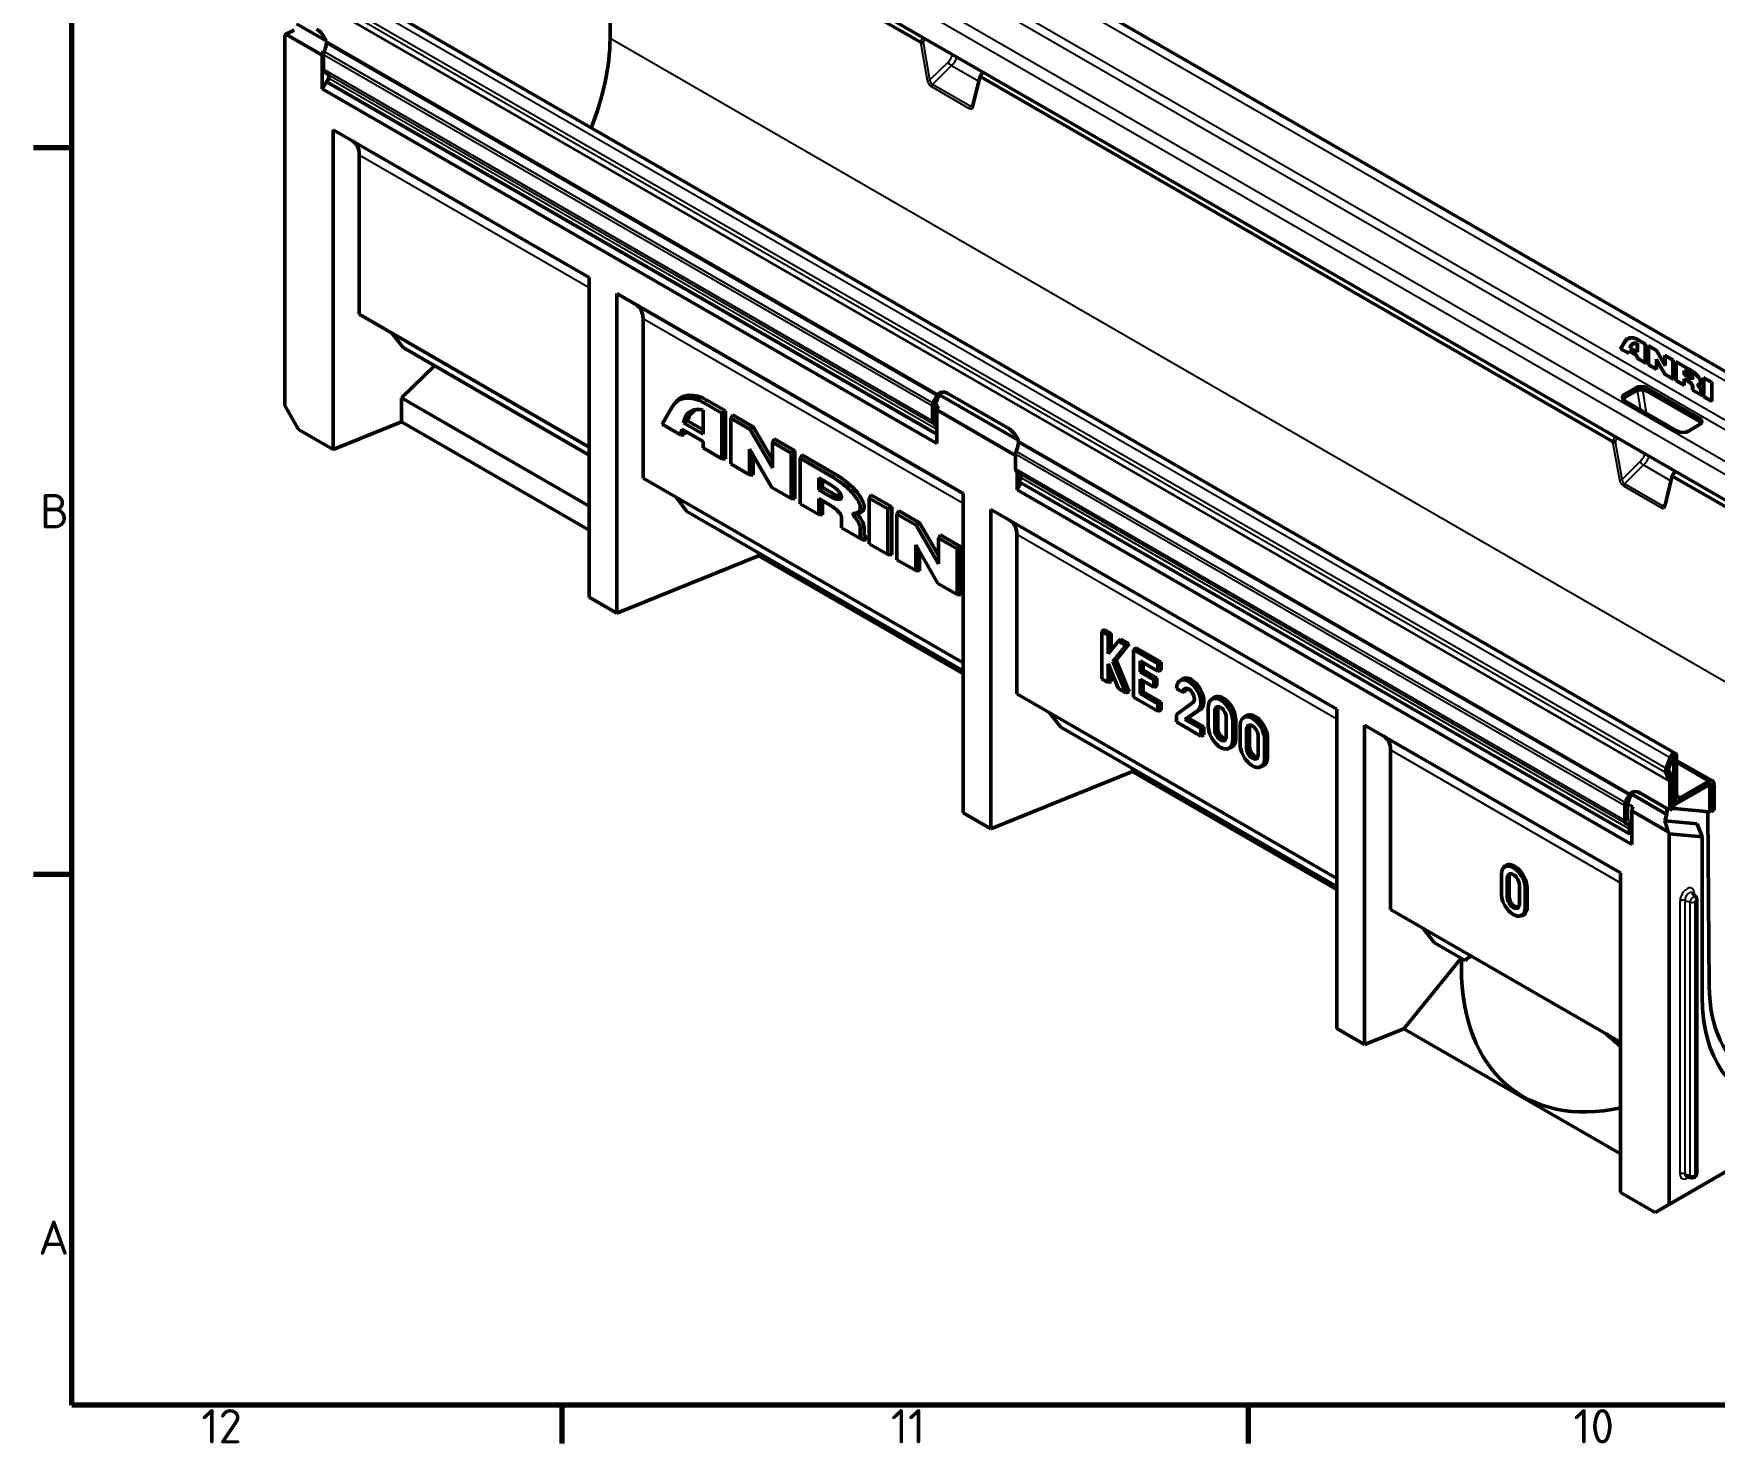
# Model space of a CAD drawing. Header units: millimetres. Extents: x 0 to 2219, y -32 to 1188.
# Drawn here: x 32.2 to 375.6, y 32.2 to 320.4 of the extents above; entities that cross this region are included whole.
import ezdxf

# ---------------------------------------------------------------- set-up
doc = ezdxf.new("R2010")
doc.units = ezdxf.units.MM
doc.header["$LTSCALE"] = 2
for name, color, linetype, lineweight in [('Rahmen (ISO)', 7, 'Continuous', 70), ('Sichtbar (ISO)', 7, 'Continuous', 50), ('Sichtbar schmal (ISO)', 7, 'Continuous', 25)]:
    doc.layers.add(name, color=color, linetype=linetype, lineweight=lineweight)
doc.styles.add('Notiztext (DIN)', font='isocpeur.ttf')

# ---------------------------------------------------------------- blocks, each defined once
blk = doc.blocks.new('Ränder Standardrahmen')
at = {"layer": 'Rahmen (ISO)'}
for p, q in [((20, 148.5), (16.1, 148.5)), ((20, 74.25), (16.1, 74.25)), ((70.08, 20), (70.08, 16.1)), ((140.17, 20), (140.17, 16.1))]:
    blk.add_line(p, q, dxfattribs=at)
at = {"layer": 'Rahmen (ISO)', "flags": 128}
blk.add_lwpolyline([(20, 20), (20, 574), (821, 574), (821, 20), (20, 20)], dxfattribs=at)
at = {"layer": 'Rahmen (ISO)', "char_height": 3.5, "attachment_point": 7, "style": 'Notiztext (DIN)'}
for s, insert in [('B', (16.75, 109.63)), ('A', (16.58, 35.38)), ('12', (33.24, 16.1)), ('11', (103.68, 16.1)), ('10', (173.41, 16.1))]:
    blk.add_mtext(s, dxfattribs=dict(at, insert=insert))

msp = doc.modelspace()

# ---------------------------------------------------------------- linework, layer by layer
at = {"layer": 'Sichtbar (ISO)'}
for p, q in [((157.833, 378.313), (440.393, 215.177)), ((148.989, 357.116), (431.549, 193.98)), ((150.262, 355.075), (149.978, 319.343)), ((213.408, 318.618), (150.262, 355.075)), ((367.702, 173.209), (85.142, 336.345)), ((83.511, 320.072), (83.725, 320.234)), ((83.511, 320.072), (83.511, 244.358)), ((85.463, 321.093), (83.725, 320.234)), ((91.148, 315.948), (83.725, 320.234)), ((91.942, 318.919), (85.915, 322.399)), ((91.445, 316.756), (91.148, 315.948)), ((91.148, 315.948), (91.148, 309.09)), ((91.431, 316.119), (91.431, 313.103)), ((91.552, 316.695), (91.445, 316.756)), ((91.445, 316.756), (91.445, 316.31)), ((91.676, 317.005), (91.551, 316.693)), ((226.213, 312.531), (225.605, 311.75)), ((92.287, 310.933), (91.148, 309.09)), ((216.73, 236.585), (91.148, 309.09)), ((91.761, 312.371), (92.396, 312.003)), ((92.486, 311.267), (92.16, 310.425)), ((92.16, 310.425), (216.61, 238.574)), ((225.59, 311.719), (224.108, 305.646)), ((354.829, 236.968), (225.709, 311.516)), ((93.41, 235.377), (93.41, 300.696)), ((93.41, 300.696), (145.736, 270.486)), ((98.734, 263.003), (98.734, 295.594)), ((145.736, 270.486), (145.736, 205.166)), ((151.393, 201.9), (151.393, 267.22)), ((151.393, 267.22), (222.104, 226.395)), ((145.736, 235.867), (98.734, 263.003)), ((156.717, 229.527), (156.717, 262.117)), ((107.709, 256.181), (105.425, 259.14)), ((360.049, 257.796), (361.545, 256.932)), ((361.503, 256.908), (360.049, 257.747)), ((145.736, 234.225), (107.709, 256.181)), ((356.454, 255.952), (357.303, 257.422)), ((356.454, 255.952), (356.509, 255.972)), ((358.151, 254.973), (356.454, 255.952)), ((357.346, 257.421), (356.509, 255.972)), ((356.509, 255.972), (356.523, 255.964)), ((357.341, 257.378), (356.523, 255.962)), ((356.523, 255.962), (356.525, 255.974)), ((356.523, 255.962), (358.118, 255.041)), ((357.354, 257.411), (356.525, 255.974)), ((358.118, 255.041), (358.231, 255.498)), ((358.118, 255.041), (358.159, 255.031)), ((358.126, 255.039), (358.162, 255.018)), ((358.264, 255.43), (358.151, 254.973)), ((358.159, 255.031), (358.269, 255.476)), ((358.231, 255.498), (359.891, 254.54)), ((358.264, 255.43), (358.279, 255.47)), ((359.848, 254.515), (358.264, 255.43)), ((358.38, 256.098), (358.405, 256.199)), ((358.38, 256.098), (358.429, 256.121)), ((359.891, 255.226), (358.38, 256.098)), ((358.449, 256.202), (358.429, 256.121)), ((358.429, 256.121), (358.435, 256.118)), ((358.446, 256.163), (358.434, 256.116)), ((358.434, 256.116), (359.848, 255.299)), ((358.519, 256.389), (358.532, 256.421)), ((359.848, 255.299), (359.848, 257.035)), ((359.848, 255.299), (359.891, 255.288)), ((359.848, 254.515), (359.891, 254.54)), ((359.848, 253.993), (359.848, 254.515)), ((359.856, 255.297), (359.891, 255.277)), ((359.891, 257.075), (359.891, 255.226)), ((359.891, 254.54), (359.891, 254.017)), ((361.503, 256.908), (361.545, 256.932)), ((361.503, 253.086), (361.503, 256.908)), ((361.545, 256.932), (361.545, 253.013)), ((362.111, 256.606), (363.808, 255.626)), ((362.111, 252.686), (362.111, 256.606)), ((362.153, 256.532), (362.165, 256.574)), ((363.791, 255.587), (362.153, 256.532)), ((362.153, 256.532), (362.153, 252.711)), ((362.156, 256.58), (362.156, 256.54)), ((363.791, 255.587), (363.817, 255.61)), ((365.548, 252.544), (363.791, 255.587)), ((363.808, 255.626), (365.505, 252.686)), ((365.505, 254.646), (367.202, 253.666)), ((365.505, 252.686), (365.505, 254.646)), ((365.548, 254.572), (365.559, 254.615)), ((367.16, 253.642), (365.548, 254.572)), ((365.548, 254.572), (365.548, 252.544)), ((365.55, 254.62), (365.55, 254.581)), ((107.385, 245.925), (114.129, 252.474)), ((359.848, 253.993), (359.891, 254.017)), ((361.545, 253.013), (359.848, 253.993)), ((359.891, 254.017), (361.503, 253.086)), ((361.503, 253.086), (361.545, 253.075)), ((361.511, 253.084), (361.545, 253.064)), ((362.111, 252.686), (362.153, 252.711)), ((363.808, 251.707), (362.111, 252.686)), ((362.153, 252.711), (363.766, 251.78)), ((363.766, 251.78), (363.766, 253.809)), ((363.766, 253.809), (365.523, 250.766)), ((363.766, 251.78), (363.808, 251.769)), ((363.774, 251.778), (363.808, 251.758)), ((363.808, 253.666), (363.817, 253.72)), ((363.808, 253.666), (363.808, 251.707)), ((365.505, 250.727), (363.808, 253.666)), ((363.81, 253.679), (363.81, 253.732)), ((365.505, 252.686), (365.548, 252.65)), ((365.505, 250.727), (365.538, 250.756)), ((367.202, 249.747), (365.505, 250.727)), ((365.523, 250.766), (367.16, 249.82)), ((365.548, 252.636), (365.531, 252.664)), ((367.16, 253.642), (367.202, 253.666)), ((367.16, 249.82), (367.16, 253.642)), ((367.202, 253.666), (367.202, 249.747)), ((367.768, 249.42), (367.768, 253.34)), ((367.768, 253.34), (370.483, 251.772)), ((367.81, 253.266), (367.822, 253.308)), ((367.81, 253.266), (367.81, 249.445)), ((370.483, 251.723), (367.81, 253.266)), ((367.813, 253.314), (367.813, 253.274)), ((369.423, 250.637), (369.423, 251.519)), ((369.423, 251.519), (370.313, 251.004)), ((369.465, 251.445), (369.476, 251.488)), ((369.465, 251.445), (369.465, 250.661)), ((370.313, 250.955), (369.465, 251.445)), ((369.467, 251.493), (369.467, 251.453)), ((357.303, 246.644), (359.565, 247.951)), ((359.565, 247.297), (357.303, 245.991)), ((361.828, 247.951), (372.576, 241.745)), ((372.576, 241.092), (361.828, 247.297)), ((367.16, 249.82), (367.202, 249.809)), ((367.168, 249.818), (367.202, 249.798)), ((367.768, 249.42), (367.81, 249.445)), ((369.465, 248.441), (367.768, 249.42)), ((367.81, 249.445), (369.423, 248.514)), ((369.423, 250.637), (369.465, 250.661)), ((370.313, 250.123), (369.423, 250.637)), ((369.423, 248.514), (369.423, 249.82)), ((369.423, 249.82), (370.313, 249.306)), ((369.423, 248.514), (369.465, 248.503)), ((369.431, 248.512), (369.465, 248.492)), ((369.465, 250.661), (370.313, 250.172)), ((369.465, 249.747), (369.476, 249.789)), ((369.465, 249.747), (369.465, 248.441)), ((370.313, 249.257), (369.465, 249.747)), ((369.467, 249.755), (369.467, 249.795)), ((370.934, 249.937), (370.899, 249.942)), ((371.162, 247.461), (371.162, 248.375)), ((371.162, 247.461), (371.204, 247.485)), ((373.029, 246.383), (371.162, 247.461)), ((371.204, 248.351), (371.204, 247.485)), ((371.204, 247.485), (372.986, 246.456)), ((372.269, 248.573), (372.282, 248.605)), ((372.817, 246.897), (372.817, 247.42)), ((372.859, 247.395), (372.859, 246.873)), ((373.425, 250.074), (375.122, 249.094)), ((373.425, 246.154), (373.425, 250.074)), ((373.467, 250), (373.479, 250.042)), ((373.467, 250), (373.467, 246.179)), ((375.079, 249.069), (373.467, 250)), ((373.469, 250.048), (373.469, 250.008)), ((375.079, 249.069), (375.122, 249.094)), ((375.079, 245.248), (375.079, 249.069)), ((375.122, 249.094), (375.122, 245.175)), ((83.511, 244.358), (86.339, 239.459)), ((145.736, 223.782), (107.385, 245.925)), ((107.385, 241.026), (107.385, 245.925)), ((160.636, 240.517), (162.608, 243.933)), ((162.826, 244.274), (163.214, 244.823)), ((169.289, 244.844), (172.825, 242.802)), ((169.855, 245.408), (173.596, 243.248)), ((215.881, 241.251), (215.881, 244.268)), ((216.002, 244.842), (216.127, 245.153)), ((216.447, 244.594), (216.447, 241.578)), ((216.998, 244.269), (216.447, 244.587)), ((216.786, 245.534), (216.487, 244.786)), ((216.73, 243.444), (216.998, 244.269)), ((233.364, 237.269), (217.319, 246.533)), ((218.993, 246.808), (231.438, 239.622)), ((368.051, 239.132), (357.303, 245.338)), ((372.986, 246.456), (372.986, 246.559)), ((372.986, 246.456), (373.029, 246.445)), ((372.995, 246.454), (373.029, 246.434)), ((373.029, 246.579), (373.029, 246.383)), ((373.425, 246.154), (373.467, 246.179)), ((375.122, 245.175), (373.425, 246.154)), ((373.467, 246.179), (375.079, 245.248)), ((375.079, 245.248), (375.122, 245.237)), ((375.088, 245.246), (375.122, 245.226)), ((107.385, 241.026), (93.41, 235.377)), ((145.736, 218.883), (107.385, 241.026)), ((164.385, 238.353), (160.636, 240.517)), ((165.818, 241.206), (164.989, 240.794)), ((164.989, 240.794), (165.082, 241.172)), ((168.994, 238.482), (164.989, 240.794)), ((165.848, 241.326), (165.818, 241.206)), ((165.818, 241.206), (168.994, 239.373)), ((168.994, 243.368), (168.994, 238.482)), ((173.596, 243.248), (172.825, 242.802)), ((172.825, 242.802), (172.825, 233.48)), ((173.596, 243.248), (173.596, 233.45)), ((175.011, 242.431), (174.651, 241.748)), ((174.651, 241.748), (178.602, 239.467)), ((174.651, 232.425), (174.651, 241.748)), ((175.011, 242.431), (179.253, 239.982)), ((216.73, 240.22), (216.212, 240.519)), ((216.612, 241.212), (216.73, 241.144)), ((232.852, 234.136), (216.73, 243.444)), ((216.73, 236.585), (216.73, 243.444)), ((372.576, 240.439), (370.313, 239.132)), ((93.41, 235.377), (86.339, 239.459)), ((164.667, 239.496), (164.385, 238.353)), ((165.111, 238.349), (164.385, 238.353)), ((168.994, 236.998), (164.667, 239.496)), ((165.304, 239.128), (165.111, 238.349)), ((168.994, 235.691), (168.994, 236.998)), ((179.253, 239.982), (178.602, 239.467)), ((178.602, 239.467), (183.136, 231.614)), ((179.253, 239.982), (183.136, 233.256)), ((183.496, 237.532), (183.136, 236.849)), ((183.496, 237.532), (187.739, 235.083)), ((216.61, 238.574), (216.73, 238.882)), ((216.73, 238.563), (216.61, 238.574)), ((172.825, 233.48), (168.994, 235.691)), ((183.015, 227.596), (178.482, 235.449)), ((178.482, 235.449), (178.482, 230.214)), ((179.253, 234.112), (179.253, 230.184)), ((183.136, 231.614), (183.136, 236.849)), ((183.136, 236.849), (186.967, 234.637)), ((187.739, 235.083), (186.967, 234.637)), ((186.967, 234.637), (186.967, 225.315)), ((187.739, 235.083), (187.739, 225.285)), ((189.153, 234.266), (188.793, 233.583)), ((188.793, 224.26), (188.793, 233.583)), ((188.793, 233.583), (195.375, 229.783)), ((189.153, 234.266), (195.941, 230.347)), ((232.852, 234.47), (232.852, 231.453)), ((233.097, 235.355), (232.973, 235.044)), ((173.596, 233.45), (172.825, 233.48)), ((178.482, 230.214), (174.651, 232.425)), ((179.253, 230.184), (178.482, 230.214)), ((233.135, 230.753), (233.135, 227.114)), ((233.183, 230.721), (233.818, 230.354)), ((367.634, 230.881), (367.026, 230.1)), ((222.104, 191.776), (156.717, 229.527)), ((186.967, 225.315), (183.015, 227.596)), ((192.624, 227.125), (192.624, 229.561)), ((192.624, 229.561), (194.951, 228.217)), ((193.395, 227.571), (192.624, 227.125)), ((194.951, 225.782), (192.624, 227.125)), ((193.395, 229.115), (193.395, 227.571)), ((193.395, 227.571), (195.517, 226.346)), ((234.009, 228.528), (233.135, 227.114)), ((358.717, 154.609), (233.135, 227.114)), ((233.907, 229.617), (233.581, 228.776)), ((233.581, 228.776), (358.032, 156.924)), ((367.012, 230.07), (365.529, 223.996)), ((430.276, 193.409), (367.13, 229.866)), ((163.427, 225.653), (165.7, 222.708)), ((187.739, 225.285), (186.967, 225.315)), ((192.624, 222.049), (188.793, 224.26)), ((194.951, 223.971), (192.624, 225.315)), ((192.624, 225.315), (192.624, 222.049)), ((193.395, 224.869), (193.395, 222.019)), ((203.295, 226.101), (202.935, 225.418)), ((202.935, 216.096), (202.935, 225.418)), ((202.935, 225.418), (206.766, 223.206)), ((203.295, 226.101), (207.537, 223.652)), ((207.537, 223.652), (206.766, 223.206)), ((207.537, 223.652), (207.537, 213.854)), ((222.104, 226.395), (222.104, 161.075)), ((165.7, 222.708), (222.104, 190.143)), ((165.7, 222.682), (165.7, 222.708)), ((222.104, 190.117), (165.7, 222.682)), ((193.395, 222.019), (192.624, 222.049)), ((197.278, 219.362), (197.278, 221.41)), ((200.53, 222.358), (199.861, 222.297)), ((206.766, 223.206), (206.766, 213.884)), ((208.952, 222.835), (208.592, 222.152)), ((208.592, 222.152), (212.543, 219.871)), ((208.592, 212.83), (208.592, 222.152)), ((208.952, 222.835), (213.194, 220.386)), ((213.194, 220.386), (212.543, 219.871)), ((212.543, 219.871), (217.077, 212.018)), ((213.194, 220.386), (217.077, 213.66)), ((227.761, 157.809), (227.761, 223.129)), ((227.761, 223.129), (298.471, 182.304)), ((201.533, 216.905), (197.278, 219.362)), ((201.109, 219.198), (201.109, 217.892)), ((201.533, 216.959), (201.533, 216.905)), ((202.305, 216.875), (201.533, 216.905)), ((201.881, 219.406), (201.881, 218.1)), ((202.305, 217.365), (202.305, 216.875)), ((217.437, 217.936), (217.077, 217.253)), ((217.077, 212.018), (217.077, 217.253)), ((217.077, 217.253), (220.908, 215.041)), ((217.437, 217.936), (221.68, 215.487)), ((233.084, 185.436), (233.084, 218.026)), ((180.339, 213.602), (151.393, 201.9)), ((180.339, 213.602), (180.339, 214.229)), ((222.104, 189.489), (180.339, 213.602)), ((206.766, 213.884), (202.935, 216.096)), ((207.537, 213.854), (206.766, 213.884)), ((216.957, 208), (212.423, 215.853)), ((212.423, 215.853), (212.423, 210.618)), ((213.194, 214.517), (213.194, 210.588)), ((221.68, 215.487), (220.908, 215.041)), ((220.908, 215.041), (220.908, 205.719)), ((221.68, 215.487), (221.68, 205.689)), ((212.423, 210.618), (208.592, 212.83)), ((213.194, 210.588), (212.423, 210.618)), ((220.908, 205.719), (216.957, 208)), ((151.393, 201.9), (145.736, 205.166)), ((221.68, 205.689), (220.908, 205.719)), ((250.954, 198.585), (250.438, 198.173)), ((250.438, 188.489), (250.438, 198.173)), ((250.438, 198.173), (251.753, 197.414)), ((250.954, 198.585), (252.368, 197.769)), ((252.368, 197.769), (251.753, 197.414)), ((251.753, 197.414), (251.753, 193.622)), ((251.753, 193.622), (253.833, 196.213)), ((252.368, 197.769), (252.368, 194.388)), ((254.371, 196.612), (253.833, 196.213)), ((253.833, 196.213), (255.389, 195.314)), ((254.371, 196.612), (256.045, 195.646)), ((255.389, 195.314), (252.734, 192.005)), ((256.045, 195.646), (253.358, 192.298)), ((256.045, 195.646), (255.389, 195.314)), ((257.459, 194.829), (256.943, 194.417)), ((256.943, 194.417), (261.935, 191.535)), ((256.943, 184.733), (256.943, 194.417)), ((257.459, 194.829), (262.55, 191.89)), ((253.833, 186.529), (251.753, 191.522)), ((251.753, 191.522), (251.753, 187.73)), ((252.368, 190.045), (252.368, 187.971)), ((253.358, 192.298), (252.734, 192.005)), ((252.734, 192.005), (255.389, 185.63)), ((253.358, 192.298), (256.045, 185.848)), ((261.935, 190.016), (258.258, 192.139)), ((258.258, 192.139), (258.258, 189.902)), ((258.873, 190.257), (258.258, 189.902)), ((258.258, 189.902), (261.087, 188.269)), ((258.873, 191.784), (258.873, 190.257)), ((258.873, 190.257), (261.702, 188.624)), ((262.55, 191.89), (261.935, 191.535)), ((261.935, 191.535), (261.935, 190.016)), ((262.55, 190.257), (261.935, 190.016)), ((262.55, 191.89), (262.55, 190.257)), ((251.753, 187.73), (250.438, 188.489)), ((252.368, 187.971), (251.753, 187.73)), ((255.389, 185.63), (253.833, 186.529)), ((256.045, 185.848), (255.389, 185.63)), ((261.087, 186.75), (258.258, 188.383)), ((258.258, 188.383), (258.258, 185.493)), ((258.873, 185.848), (258.258, 185.493)), ((258.258, 185.493), (261.935, 183.37)), ((258.873, 188.028), (258.873, 185.848)), ((258.873, 185.848), (262.55, 183.725)), ((261.702, 188.624), (261.087, 188.269)), ((261.087, 188.269), (261.087, 186.75)), ((261.702, 186.991), (261.087, 186.75)), ((261.702, 188.624), (261.702, 186.991)), ((267.027, 185.77), (265.712, 186.529)), ((266.336, 188.02), (266.865, 188.405)), ((298.471, 147.685), (233.084, 185.436)), ((261.935, 181.851), (256.943, 184.733)), ((262.55, 183.725), (261.935, 183.37)), ((261.935, 183.37), (261.935, 181.851)), ((262.55, 182.092), (261.935, 181.851)), ((262.55, 183.725), (262.55, 182.092)), ((265.711, 181.225), (269.086, 183.613)), ((266.227, 181.602), (269.165, 183.681)), ((270.064, 182.033), (267.452, 180.185)), ((270.666, 182.3), (268.129, 180.504)), ((272.217, 178.797), (272.217, 182.717)), ((272.842, 184.264), (273.37, 184.65)), ((274.147, 182.255), (274.147, 178.336)), ((298.471, 182.304), (298.471, 116.985)), ((239.795, 181.562), (242.068, 178.617)), ((242.068, 178.617), (298.471, 146.052)), ((242.068, 178.591), (242.068, 178.617)), ((298.471, 146.026), (242.068, 178.591)), ((266.227, 181.602), (265.711, 181.225)), ((265.711, 179.671), (265.711, 181.225)), ((270.703, 176.789), (265.711, 179.671)), ((268.129, 180.504), (267.452, 180.185)), ((267.452, 180.185), (270.703, 178.308)), ((268.129, 180.504), (271.319, 178.663)), ((271.319, 178.663), (270.703, 178.308)), ((271.319, 178.663), (271.319, 177.03)), ((273.532, 178.038), (273.532, 181.957)), ((275.893, 180.594), (275.893, 176.675)), ((277.209, 179.834), (277.209, 175.915)), ((277.824, 180.132), (277.824, 176.213)), ((278.722, 175.042), (278.722, 178.961)), ((279.347, 180.508), (279.876, 180.894)), ((304.128, 113.719), (304.128, 179.038)), ((304.128, 179.038), (356.454, 148.828)), ((270.703, 178.308), (270.703, 176.789)), ((271.319, 177.03), (270.703, 176.789)), ((280.037, 174.282), (280.037, 178.201)), ((280.652, 178.499), (280.652, 174.58)), ((282.399, 176.838), (282.399, 172.919)), ((283.714, 176.079), (283.714, 172.159)), ((284.329, 176.377), (284.329, 172.457)), ((276.365, 174.242), (276.964, 174.507)), ((309.452, 141.345), (309.452, 173.936)), ((365.754, 170.189), (366.585, 172.385)), ((367.079, 172.351), (366.248, 170.155)), ((367.344, 164.423), (367.344, 172.425)), ((367.909, 172.751), (367.909, 164.75)), ((375.215, 167.605), (367.909, 171.823)), ((256.707, 169.511), (227.761, 157.809)), ((256.707, 169.511), (256.707, 170.139)), ((298.471, 145.399), (256.707, 169.511)), ((282.87, 170.486), (283.469, 170.751)), ((366.473, 167.639), (365.712, 169.309)), ((366.234, 169.862), (366.996, 168.191)), ((365.929, 160.732), (358.74, 164.883)), ((360.414, 165.158), (366.495, 161.647)), ((366.495, 161.647), (366.495, 167.526)), ((367.061, 167.852), (367.061, 161.974)), ((367.344, 162.627), (374.273, 166.628)), ((368.758, 164.26), (374.415, 167.526)), ((374.415, 166.873), (368.758, 163.607)), ((374.715, 161.326), (374.715, 166.739)), ((374.98, 161.32), (374.98, 166.546)), ((375.546, 166.873), (375.546, 161.647)), ((357.303, 159.602), (357.303, 162.618)), ((357.424, 163.192), (357.548, 163.503)), ((357.868, 162.945), (357.868, 159.928)), ((358.985, 162.292), (357.868, 162.937)), ((358.208, 163.884), (357.909, 163.136)), ((358.717, 161.467), (358.985, 162.292)), ((366.14, 157.182), (358.717, 161.467)), ((358.717, 161.467), (358.717, 154.609)), ((365.929, 160.732), (365.929, 161.974)), ((366.495, 161.647), (367.061, 161.974)), ((367.758, 163.507), (367.061, 163.91)), ((367.061, 162.79), (367.344, 162.627)), ((367.061, 162.046), (367.344, 161.984)), ((367.344, 161.984), (367.344, 162.627)), ((367.344, 161.984), (374.715, 161.326)), ((373.708, 161.416), (373.708, 161.402)), ((374.715, 161.473), (374.98, 161.32)), ((375.546, 161.647), (374.98, 161.32)), ((227.761, 157.809), (222.104, 161.075)), ((358.269, 158.502), (357.634, 158.87)), ((358.034, 159.562), (358.151, 159.494)), ((358.717, 159.018), (358.151, 159.344)), ((365.477, 159.427), (365.929, 160.732)), ((366.14, 157.182), (365.477, 159.427)), ((372.107, 158.835), (365.477, 159.427)), ((372.107, 158.835), (373.142, 156.167)), ((373.708, 161.402), (374.273, 161.075)), ((374.273, 161.075), (374.557, 125.672)), ((358.032, 156.924), (358.358, 157.766)), ((358.522, 156.88), (358.032, 156.924)), ((358.717, 157.384), (358.522, 156.88)), ((366.14, 157.182), (366.354, 156.773)), ((366.354, 81.059), (366.354, 156.773)), ((373.142, 156.167), (366.354, 156.773)), ((373.142, 156.167), (373.142, 123.517)), ((332.091, 144.555), (332.091, 148.475)), ((332.42, 149.699), (332.614, 149.973)), ((333.3, 143.858), (333.3, 147.777)), ((333.685, 147.881), (333.685, 143.962)), ((356.454, 148.828), (356.454, 83.508)), ((335.768, 146.352), (335.768, 142.433)), ((336.977, 145.654), (336.977, 141.735)), ((337.362, 145.758), (337.362, 141.839)), ((371.845, 143.92), (371.177, 144.674)), ((356.454, 114.209), (309.452, 141.345)), ((372.063, 143.334), (372.063, 87.486)), ((318.427, 134.523), (316.143, 137.482)), ((335.758, 139.998), (336.093, 140.028)), ((324.696, 130.903), (318.427, 134.523)), ((312.155, 116.963), (323.887, 131.37)), ((323.919, 129.309), (323.919, 131.351)), ((363.525, 79.426), (441.024, 124.17)), ((304.128, 113.719), (298.471, 116.985)), ((312.155, 116.963), (304.128, 113.719)), ((312.155, 116.963), (356.454, 91.387)), ((370.946, 86.514), (369.958, 86.715)), ((363.525, 79.426), (356.454, 83.508))]:
    msp.add_line(p, q, dxfattribs=at)
for centre, major_axis, ratio, start_param, end_param in [((90.016, 318.659), (1.6, -2.771), 0.5773503, 1.3246475, 2.3561945), ((92.279, 316.609), (-0.6, -1.039), 0.5773503, 4.9573676, 5.4977871), ((89.413, 318.311), (0.888, 3.587), 0.6928203, 4.5149934, 4.9100583), ((122.26, 303.636), (-19.6, -33.948), 0.5773503, 1.8226368, 2.3469741), ((213.624, 319.152), (-0.18, -0.551), 0.571414, 6.1633653, 6.3270427), ((213.718, 318.628), (0.414, -0.044), 0.1744433, 4.0533005, 5.458267), ((92.562, 313.756), (-0.8, -1.386), 0.5773503, 5.4977871, 6.2826297), ((91.445, 311.419), (0.866, 1.347), 0.6067281, 4.7414586, 5.1502814), ((91.996, 311.311), (0.4, 0.693), 0.5773503, 4.9741884, 6.2826297), ((225.963, 311.558), (-0.367, 0.177), 0.4409214, 6.1890385, 7.1510358), ((226.063, 311.97), (-0.387, -0.431), 0.571414, 6.239328, 6.4030053), ((93.743, 293.576), (3.936, 4.603), 0.6665317, 5.6211331, 6.4065312), ((151.726, 260.1), (3.936, 4.603), 0.6665317, 5.6211331, 6.4065312), ((360.049, 254.251), (-2.171, 3.76), 0.5773503, 5.4977871, 6.6049359), ((360.049, 254.251), (-2.141, 3.708), 0.5773503, 5.4977871, 6.6049359), ((360.077, 254.268), (-2.159, 3.74), 0.5773503, 5.8686219, 6.6049359), ((360.077, 254.268), (-2.152, 3.728), 0.5773503, 5.5773917, 6.6049359), ((360.414, 254.459), (-1.464, 2.537), 0.5773503, 5.7532065, 6.8236048), ((360.414, 254.459), (-1.434, 2.485), 0.5773503, 5.7803822, 6.8236048), ((360.442, 254.475), (-1.453, 2.517), 0.5773503, 5.871519, 6.8236048), ((360.442, 254.475), (-1.446, 2.505), 0.5773503, 5.7708753, 6.7037196), ((218.993, 244.195), (-1.6, 2.771), 0.5773503, 5.4977871, 6.5293342), ((360.697, 247.297), (1.6, 0), 0.5773503, 0.7853982, 2.3561945), ((360.697, 246.644), (-1.6, 0), 0.5773503, 3.9269908, 5.4977871), ((372.297, 248.589), (-0.0115, 0.02), 0.5773503, 5.9948561, 6.7037196), ((169.289, 236.219), (-5.281, 9.148), 0.5773503, 5.4977871, 6.6049359), ((169.855, 236.546), (-5.427, 9.4), 0.5773503, 5.4977871, 6.5434805), ((170.202, 236.738), (-3.732, 6.464), 0.5773503, 5.7287929, 6.8236048), ((216.73, 244.758), (0.6, 1.039), 0.5773503, 1.815775, 2.3561945), ((218.389, 243.847), (0.888, 3.587), 0.6928203, 0.9783359, 1.3734008), ((216.73, 244.758), (-0.2, -0.346), 0.5773503, 4.9573676, 5.4977871), ((219.049, 244.227), (0.888, 3.587), 0.6928203, 1.1142662, 1.3734008), ((219.558, 244.521), (-1.6, 2.771), 0.5773503, 0.1777106, 0.2461488), ((358.434, 245.991), (-1.6, 0), 0.5773503, 5.4977871, 7.0685835), ((358.434, 245.338), (-1.6, 0), 0.5773503, 5.4977871, 5.9218182), ((373.029, 246.775), (-0.15, 0.26), 0.5773503, 0.7853982, 2.1548366), ((373.029, 246.775), (0.12, -0.208), 0.5773503, 3.9269908, 5.4977871), ((170.768, 237.065), (-3.586, 6.211), 0.5773503, 6.0984161, 6.8236048), ((217.013, 241.905), (-0.8, -1.386), 0.5773503, 5.4977871, 6.2826297), ((217.013, 241.905), (-0.4, -0.693), 0.5773503, 5.4977871, 6.2826297), ((371.445, 241.092), (1.6, 0), 0.5773503, 5.4977871, 7.0685835), ((371.445, 240.439), (1.6, 0), 0.5773503, 0.3613671, 0.7853982), ((231.438, 237.01), (1.6, -2.771), 0.5773503, 1.3246475, 2.3561945), ((355.046, 237.502), (-0.18, -0.551), 0.571414, 6.1633653, 6.3270427), ((369.182, 239.786), (-1.6, 0), 0.5773503, 0.7853982, 2.3561945), ((233.7, 234.96), (-0.6, -1.039), 0.5773503, 4.9573676, 5.4977871), ((230.835, 236.661), (-0.888, -3.587), 0.6928203, 1.3734008, 1.7684656), ((355.139, 236.978), (0.414, -0.044), 0.1744433, 4.0533005, 5.458267), ((233.983, 232.107), (-0.8, -1.386), 0.5773503, 5.4977871, 6.2826297), ((233.418, 229.661), (0.4, 0.693), 0.5773503, 4.9741884, 6.2826297), ((367.384, 229.908), (-0.367, 0.177), 0.4409214, 6.1890385, 7.1510358), ((367.485, 230.321), (-0.387, -0.431), 0.571414, 6.239328, 6.4030053), ((199.839, 222.023), (-0.146, 0.252), 0.5773503, 5.9948561, 8.1495702), ((228.093, 216.009), (3.936, 4.603), 0.6665317, 5.6211331, 6.4065312), ((201.739, 217.528), (0.446, -0.772), 0.5773503, 3.9269908, 5.1649429), ((202.305, 217.855), (0.3, -0.52), 0.5773503, 3.9269908, 5.4977871), ((268.207, 185.031), (-1.765, 3.057), 0.5773503, 3.1949454, 7.0487548), ((268.773, 185.358), (-1.8, 3.118), 0.5773503, 3.1949454, 6.3450887), ((268.207, 185.031), (0.835, -1.446), 0.5773503, 0.0533527, 3.8850676), ((268.773, 185.358), (-0.8, 1.386), 0.5773503, 0.2945784, 0.7853982), ((274.713, 181.276), (-1.765, 3.057), 0.5773503, 3.9269908, 7.0685835), ((275.278, 181.602), (-1.8, 3.118), 0.5773503, 3.9269908, 6.3450887), ((274.713, 181.276), (-0.835, 1.446), 0.5773503, 3.9269908, 7.0685835), ((275.278, 181.602), (-0.8, 1.386), 0.5773503, 0.2945784, 0.7853982), ((274.713, 177.356), (1.765, -3.057), 0.5773503, 3.9269908, 7.0685835), ((281.218, 177.52), (-1.765, 3.057), 0.5773503, 3.9269908, 7.0685835), ((281.784, 177.846), (-1.8, 3.118), 0.5773503, 3.9269908, 6.3450887), ((281.218, 177.52), (-0.835, 1.446), 0.5773503, 3.9269908, 7.0685835), ((281.784, 177.846), (-0.8, 1.386), 0.5773503, 0.2945784, 0.7853982), ((274.713, 177.356), (0.835, -1.446), 0.5773503, 3.9269908, 7.0685835), ((275.278, 177.683), (0.8, -1.386), 0.5773503, 3.9269908, 5.9886069), ((275.278, 177.683), (1.8, -3.118), 0.5773503, 6.221282, 7.0685835), ((304.461, 171.918), (3.936, 4.603), 0.6665317, 5.6211331, 6.4065312), ((281.218, 173.6), (1.765, -3.057), 0.5773503, 3.9269908, 7.0685835), ((281.218, 173.6), (0.835, -1.446), 0.5773503, 3.9269908, 7.0685835), ((281.784, 173.927), (0.8, -1.386), 0.5773503, 3.9269908, 5.9886069), ((281.784, 173.927), (1.8, -3.118), 0.5773503, 6.221282, 7.0685835), ((367.202, 172.343), (0.5, 0.866), 0.5773503, 5.4977871, 8.1298969), ((367.202, 172.343), (0.1, 0.173), 0.5773503, 5.4977871, 8.1298969), ((366.495, 170.139), (-0.6, -1.039), 0.5773503, 4.9883043, 5.8925783), ((366.495, 170.139), (-0.2, -0.346), 0.5773503, 4.9883043, 5.8925783), ((360.414, 162.545), (-1.6, 2.771), 0.5773503, 5.4977871, 6.5293342), ((360.98, 162.872), (-1.6, 2.771), 0.5773503, 0.1777106, 0.2461488), ((366.212, 167.362), (0.2, 0.346), 0.5773503, 5.4977871, 5.8925783), ((366.212, 167.362), (0.6, 1.039), 0.5773503, 5.4977871, 5.8925783), ((374.273, 165.648), (0.6, 1.039), 0.5773503, 0.2375492, 0.7853982), ((374.415, 166.219), (0.8, 1.386), 0.5773503, 5.4977871, 7.0685835), ((374.415, 166.219), (0.4, 0.693), 0.5773503, 5.4977871, 7.0685835), ((379.325, 162.731), (-8.838, 6.132), 0.0749357, 5.3121827, 5.3462712), ((358.151, 163.108), (0.6, 1.039), 0.5773503, 1.815775, 2.3561945), ((359.811, 162.197), (0.888, 3.587), 0.6928203, 0.9783359, 1.3734008), ((358.151, 163.108), (-0.2, -0.346), 0.5773503, 4.9573676, 5.4977871), ((360.471, 162.578), (0.888, 3.587), 0.6928203, 1.1142662, 1.3734008), ((368.758, 165.24), (-1, -1.732), 0.5773503, 5.4977871, 7.0685835), ((368.758, 165.24), (-0.6, -1.039), 0.5773503, 5.4977871, 7.0685835), ((358.434, 160.255), (-0.8, -1.386), 0.5773503, 5.4977871, 6.2826297), ((358.434, 160.255), (-0.4, -0.693), 0.5773503, 5.4977871, 6.2826297), ((357.868, 157.809), (0.4, 0.693), 0.5773503, 4.9741884, 6.2826297), ((403.689, 141.153), (-21.6, -37.412), 0.5773503, 5.4977871, 8.6393798), ((402.275, 141.969), (-19.6, -33.948), 0.5773503, 5.5070076, 8.6301594), ((334.534, 147.064), (-1.727, 2.992), 0.5773503, 3.9269908, 7.0685835), ((334.817, 147.228), (-1.8, 3.118), 0.5773503, 3.9269908, 6.5434805), ((334.534, 147.064), (-0.873, 1.512), 0.5773503, 3.9269908, 7.0685835), ((334.817, 147.228), (-0.8, 1.386), 0.5773503, 6.1907554, 7.0685835), ((334.534, 143.145), (1.727, -2.992), 0.5773503, 3.9269908, 7.0685835), ((334.534, 143.145), (0.873, -1.512), 0.5773503, 3.9269908, 7.0685835), ((334.817, 143.308), (0.8, -1.386), 0.5773503, 3.9269908, 6.3756152), ((334.817, 143.308), (1.8, -3.118), 0.5773503, 6.0228901, 7.0685835), ((366.919, 85.241), (41.989, -45.907), 0.2019062, 3.0425247, 3.1684733), ((366.919, 150.141), (-31.943, -46.04), 0.6252357, 5.5497319, 6.874683), ((366.919, 85.241), (41.989, -45.907), 0.2019062, 2.033901, 2.104383)]:
    msp.add_ellipse(centre, major_axis=major_axis, ratio=ratio, start_param=start_param, end_param=end_param, dxfattribs=at)
for points, knots in [([(91.958, 318.88), (91.998, 318.778), (92.025, 318.661), (92.03, 318.5), (92.029, 318.456), (92.024, 318.413)], [0.3481471, 0.3481471, 0.3481471, 0.3481471, 0.4317919, 0.4317919, 0.46276079, 0.46276079, 0.46276079, 0.46276079]), ([(224.057, 305.54), (224.058, 305.541), (224.06, 305.543), (224.065, 305.549), (224.069, 305.552), (224.076, 305.563), (224.08, 305.569), (224.088, 305.586), (224.092, 305.595), (224.1, 305.618), (224.104, 305.631), (224.108, 305.646)], [1.0854781, 1.0854781, 1.0854781, 1.0854781, 1.18097234, 1.18097234, 1.27646657, 1.27646657, 1.37196081, 1.37196081, 1.46745505, 1.46745505, 1.56294928, 1.56294928, 1.56294928, 1.56294928]), ([(370.313, 251.004), (370.547, 250.87), (370.894, 250.597), (371.158, 250.249), (371.228, 250.036), (371.158, 249.903), (370.894, 249.859), (370.547, 249.988), (370.313, 250.123)], [-3.1415927, -3.1415927, -3.1415927, -3.1415927, -2.3561945, -1.9634954, -1.5707963, -1.1780972, -0.7853982, 0, 0, 0, 0]), ([(370.313, 250.172), (370.536, 250.043), (370.978, 249.873), (371.162, 249.971), (371.162, 250.176), (370.978, 250.487), (370.536, 250.827), (370.313, 250.955)], [-1.5707963, -1.5707963, -1.5707963, -1.5707963, -0.7853982, 0, 0, 0.7853982, 1.5707963, 1.5707963, 1.5707963, 1.5707963]), ([(372.182, 248.623), (372.492, 248.621), (372.808, 248.779), (372.834, 249.257), (372.597, 249.87), (371.839, 250.794), (370.935, 251.462), (370.483, 251.723)], [-2.3259297, -2.3259297, -2.3259297, -2.3259297, -1.7444473, -1.4537061, -1.1629649, -0.5814824, 0, 0, 0, 0]), ([(370.313, 249.306), (370.547, 249.171), (370.894, 248.899), (371.158, 248.551), (371.204, 248.408), (371.204, 248.351)], [-3.1415927, -3.1415927, -3.1415927, -3.1415927, -2.3561945, -1.9634954, -1.5707963, -1.5707963, -1.5707963, -1.5707963]), ([(370.5, 250.074), (370.675, 249.989), (370.948, 249.902), (371.141, 249.935), (371.188, 249.983), (371.198, 250.001)], [0.1805446, 0.1805446, 0.1805446, 0.1805446, 0.7853982, 1.1780972, 1.3603397, 1.3603397, 1.3603397, 1.3603397]), ([(370.934, 249.937), (370.938, 249.936), (371.091, 249.917), (371.189, 249.958), (371.204, 250.052)], [-0.80845645, -0.80845645, -0.80845645, -0.80845645, -0.78539816, -0.06819823, -0.06819823, -0.06819823, -0.06819823]), ([(372.182, 248.623), (372.193, 248.622), (372.204, 248.621), (372.226, 248.62), (372.236, 248.619), (372.247, 248.618)], [-0.016314016, -0.016314016, -0.016314016, -0.016314016, -0.008119717, -0.008119717, 0, 0, 0, 0]), ([(372.289, 248.61), (372.496, 248.62), (372.654, 248.682), (372.783, 248.82), (372.808, 248.857), (372.827, 248.898)], [-0.72039443, -0.72039443, -0.72039443, -0.72039443, -0.32083258, -0.32083258, -0.19554507, -0.19554507, -0.19554507, -0.19554507]), ([(216.824, 246.36), (216.849, 246.391), (216.873, 246.422), (216.958, 246.531), (217.01, 246.603), (217.051, 246.657)], [0.86685526, 0.86685526, 0.86685526, 0.86685526, 0.89782415, 0.89782415, 0.98146895, 0.98146895, 0.98146895, 0.98146895]), ([(217.617, 246.984), (217.595, 246.955), (217.573, 246.924), (217.482, 246.791), (217.406, 246.671), (217.293, 246.491), (217.252, 246.427), (217.21, 246.361)], [5.55478322, 5.55478322, 5.55478322, 5.55478322, 5.5957597, 5.5957597, 5.7189555, 5.7189555, 5.77630773, 5.77630773, 5.77630773, 5.77630773]), ([(233.379, 237.23), (233.42, 237.129), (233.447, 237.012), (233.452, 236.85), (233.45, 236.806), (233.446, 236.763)], [0.3481471, 0.3481471, 0.3481471, 0.3481471, 0.4317919, 0.4317919, 0.46276079, 0.46276079, 0.46276079, 0.46276079]), ([(195.941, 230.347), (196.508, 230.02), (197.642, 229.275), (199.204, 227.979), (200.501, 226.61), (201.426, 225.28), (201.904, 224.096), (201.897, 223.155), (201.423, 222.558), (200.849, 222.387), (200.53, 222.358)], [1.5707963, 1.5707963, 1.5707963, 1.5707963, 1.8571952, 2.143594, 2.4299929, 2.7163917, 3.0027905, 3.2891894, 3.5755882, 3.8295623, 3.8295623, 3.8295623, 3.8295623]), ([(194.951, 228.217), (195.239, 228.05), (195.961, 227.567), (196.556, 227.004), (196.997, 226.445), (197.208, 226.105), (197.301, 225.643), (197.232, 225.375), (197.01, 225.175), (196.562, 225.134), (195.816, 225.335), (195.239, 225.615), (194.951, 225.782)], [-1.5707963, -1.5707963, -1.5707963, -1.5707963, -1.1780972, -0.5890486, -0.5890486, -0.1963495, 0, 0.1963495, 0.3926991, 0.7853982, 1.1780972, 1.5707963, 1.5707963, 1.5707963, 1.5707963]), ([(195.375, 229.783), (196.153, 229.333), (196.931, 228.798), (198.337, 227.659), (198.969, 227.06), (200.042, 225.849), (200.469, 225.239), (200.846, 224.498), (200.929, 224.301), (201.048, 223.936), (201.085, 223.768), (201.116, 223.455), (201.111, 223.313), (201.057, 223.05), (201.008, 222.929), (200.854, 222.699), (200.741, 222.593), (200.379, 222.382), (200.09, 222.305), (199.741, 222.288)], [1.5707963, 1.5707963, 1.5707963, 1.5707963, 1.9703582, 1.9703582, 2.3573263, 2.3573263, 2.7650746, 2.7650746, 2.9239676, 2.9239676, 3.0828606, 3.0828606, 3.2417536, 3.2417536, 3.4006466, 3.4006466, 3.5841652, 3.5841652, 3.8619871, 3.8619871, 3.8619871, 3.8619871]), ([(197.278, 221.41), (197.278, 221.482), (197.267, 221.56), (197.227, 221.718), (197.198, 221.799), (197.092, 222.034), (196.998, 222.186), (196.768, 222.497), (196.628, 222.656), (196.229, 223.059), (195.943, 223.301), (195.549, 223.588), (195.459, 223.651), (195.231, 223.803), (195.091, 223.89), (194.951, 223.971)], [0, 0, 0, 0, 0.136966, 0.136966, 0.2739319, 0.2739319, 0.5392298, 0.5392298, 0.8187742, 0.8187742, 1.2545102, 1.2545102, 1.380327, 1.380327, 1.5707963, 1.5707963, 1.5707963, 1.5707963]), ([(195.517, 226.346), (195.794, 226.186), (196.35, 225.916), (196.933, 225.759), (197.196, 225.755), (197.271, 225.762)], [-1.57079633, -1.57079633, -1.57079633, -1.57079633, -1.17809725, -0.78539816, -0.5970701, -0.5970701, -0.5970701, -0.5970701]), ([(365.478, 223.89), (365.48, 223.892), (365.482, 223.893), (365.487, 223.899), (365.49, 223.903), (365.497, 223.913), (365.501, 223.92), (365.509, 223.936), (365.513, 223.946), (365.522, 223.968), (365.526, 223.981), (365.529, 223.996)], [1.0854781, 1.0854781, 1.0854781, 1.0854781, 1.18097234, 1.18097234, 1.27646657, 1.27646657, 1.37196081, 1.37196081, 1.46745505, 1.46745505, 1.56294928, 1.56294928, 1.56294928, 1.56294928]), ([(199.742, 221.869), (199.901, 221.68), (200.047, 221.494), (200.308, 221.136), (200.423, 220.964), (200.633, 220.623), (200.726, 220.455), (200.924, 220.046), (201.008, 219.818), (201.071, 219.553), (201.082, 219.495), (201.103, 219.355), (201.109, 219.275), (201.109, 219.198)], [2.44667935, 2.44667935, 2.44667935, 2.44667935, 2.56786562, 2.56786562, 2.68523224, 2.68523224, 2.80890141, 2.80890141, 3.00166907, 3.00166907, 3.05732985, 3.05732985, 3.14159265, 3.14159265, 3.14159265, 3.14159265]), ([(200.407, 222.347), (200.878, 221.785), (201.436, 220.963), (201.816, 220.01), (201.881, 219.595), (201.881, 219.406)], [2.44719586, 2.44719586, 2.44719586, 2.44719586, 2.794136, 2.96786433, 3.14159265, 3.14159265, 3.14159265, 3.14159265]), ([(358.245, 164.71), (358.27, 164.741), (358.294, 164.772), (358.379, 164.882), (358.432, 164.953), (358.472, 165.008)], [0.86685526, 0.86685526, 0.86685526, 0.86685526, 0.89782415, 0.89782415, 0.98146895, 0.98146895, 0.98146895, 0.98146895]), ([(359.038, 165.334), (359.017, 165.306), (358.995, 165.274), (358.903, 165.141), (358.827, 165.021), (358.714, 164.841), (358.674, 164.777), (358.631, 164.711)], [5.55478322, 5.55478322, 5.55478322, 5.55478322, 5.5957597, 5.5957597, 5.7189555, 5.7189555, 5.77630773, 5.77630773, 5.77630773, 5.77630773]), ([(371.845, 143.92), (371.881, 143.879), (371.912, 143.836), (371.963, 143.751), (371.984, 143.708), (372.017, 143.625), (372.029, 143.585), (372.048, 143.507), (372.054, 143.47), (372.062, 143.4), (372.063, 143.366), (372.063, 143.334)], [5.68840815, 5.68840815, 5.68840815, 5.68840815, 5.80736358, 5.80736358, 5.92631901, 5.92631901, 6.04527445, 6.04527445, 6.16422988, 6.16422988, 6.28318531, 6.28318531, 6.28318531, 6.28318531]), ([(372.063, 87.486), (372.063, 87.386), (372.048, 87.3), (372.001, 87.131), (371.965, 87.051), (371.876, 86.901), (371.823, 86.831), (371.686, 86.697), (371.603, 86.632), (371.398, 86.538), (371.288, 86.503), (371.088, 86.495), (371.018, 86.499), (370.946, 86.514)], [0, 0, 0, 0, 0.3713026, 0.3713026, 0.8044173, 0.8044173, 1.237532, 1.237532, 1.6706467, 1.6706467, 2.0052451, 2.0052451, 2.1655735, 2.1655735, 2.1655735, 2.1655735])]:
    msp.add_open_spline(points, degree=3, knots=knots, dxfattribs=at)
msp.add_rational_spline([(359.848, 257.035), (359.869, 257.05), (359.891, 257.065)], [1, 1.00000000002, 1.00000000001], degree=2, dxfattribs=at)
for points, degree in [([(370.483, 251.772), (370.937, 251.51), (371.843, 250.84), (372.769, 249.715), (372.965, 248.83), (372.568, 248.587), (372.269, 248.573)], 3), ([(371.162, 248.375), (371.162, 248.478), (370.978, 248.788), (370.536, 249.129), (370.313, 249.257)], 3), ([(372.817, 247.42), (372.817, 247.572), (372.705, 247.942), (372.384, 248.392), (372.182, 248.623)], 3), ([(372.247, 248.618), (372.61, 248.624), (372.83, 248.784), (372.858, 249.064)], 3), ([(372.274, 248.586), (372.265, 248.597), (372.256, 248.607), (372.247, 248.618)], 3), ([(372.269, 248.573), (372.458, 248.348), (372.756, 247.909), (372.859, 247.547), (372.859, 247.395)], 3), ([(372.986, 246.559), (373.007, 246.57), (373.027, 246.58)], 2), ([(202.305, 217.365), (201.984, 217.179), (201.533, 216.959)], 2), ([(267.642, 186.011), (267.34, 185.893), (267.027, 185.77)], 2), ([(371.175, 144.677), (371.175, 144.677), (371.176, 144.676), (371.177, 144.674)], 3), ([(369.958, 86.715), (369.956, 86.716), (369.955, 86.716), (369.955, 86.716)], 3)]:
    msp.add_open_spline(points, degree=degree, dxfattribs=at)
at = {"layer": 'Sichtbar schmal (ISO)'}
for p, q in [((439.186, 213.903), (156.626, 377.039)), ((438.337, 204.431), (155.777, 367.567)), ((439.186, 205.901), (156.626, 369.037)), ((432.68, 201.165), (150.12, 364.301)), ((431.549, 199.206), (148.989, 362.342)), ((83.194, 333.325), (365.754, 170.189)), ((84.025, 335.521), (366.585, 172.385)), ((83.152, 332.445), (365.712, 169.309)), ((83.913, 330.775), (366.473, 167.639)), ((83.935, 330.662), (366.495, 167.526)), ((213.458, 318.597), (213.885, 319.648)), ((213.993, 318.545), (214.335, 319.389)), ((91.431, 316.119), (215.881, 244.268)), ((91.551, 316.693), (216.002, 244.842)), ((91.958, 318.88), (217.051, 246.657)), ((92.024, 318.413), (216.824, 246.36)), ((429.992, 157.677), (149.978, 319.343)), ((213.408, 318.618), (214.792, 310.83)), ((215.35, 310.908), (213.993, 318.545)), ((91.431, 313.103), (215.881, 241.251)), ((219.042, 314.553), (215.35, 310.908)), ((215.835, 309.987), (219.739, 313.841)), ((219.739, 313.841), (225.321, 310.618)), ((91.761, 312.371), (216.212, 240.519)), ((92.344, 310.9), (92.287, 310.933)), ((92.396, 312.003), (216.73, 240.22)), ((92.486, 311.267), (216.73, 239.535)), ((215.626, 309.554), (223.368, 305.084)), ((223.577, 305.518), (215.835, 309.987)), ((224.214, 305.391), (225.709, 311.516)), ((225.666, 311.549), (226.363, 312.445)), ((224.197, 306.013), (223.577, 305.518)), ((98.734, 295.594), (145.736, 268.457)), ((156.717, 262.117), (222.104, 224.366)), ((360.049, 257.747), (360.075, 257.781)), ((357.303, 257.422), (357.346, 257.421)), ((357.341, 257.378), (357.354, 257.411)), ((358.405, 256.199), (358.449, 256.202)), ((370.313, 250.955), (370.34, 250.989)), ((370.483, 251.723), (370.51, 251.756)), ((359.565, 247.951), (359.565, 247.297)), ((359.862, 247.432), (360.507, 243.488)), ((361.765, 242.762), (360.981, 247.553)), ((361.828, 247.951), (361.828, 247.297)), ((370.313, 250.123), (370.34, 250.156)), ((370.313, 249.257), (370.34, 249.29)), ((371.162, 248.375), (371.202, 248.381)), ((372.269, 248.573), (372.289, 248.61)), ((372.817, 247.42), (372.858, 247.426)), ((169.855, 245.408), (169.289, 244.844)), ((216.127, 245.153), (216.786, 245.534)), ((357.303, 246.644), (357.303, 245.991)), ((372.817, 246.897), (372.859, 246.904)), ((165.848, 241.326), (165.082, 241.172)), ((372.576, 241.745), (372.576, 241.092)), ((233.379, 237.23), (358.472, 165.008)), ((354.829, 236.968), (356.214, 229.18)), ((354.88, 236.948), (355.307, 237.999)), ((355.414, 236.895), (355.757, 237.739)), ((232.852, 234.47), (357.303, 162.618)), ((232.973, 235.044), (357.424, 163.192)), ((233.446, 236.763), (358.245, 164.71)), ((356.772, 229.258), (355.414, 236.895)), ((195.941, 230.347), (195.375, 229.783)), ((232.852, 231.453), (357.303, 159.602)), ((233.183, 230.721), (357.634, 158.87)), ((233.818, 230.354), (358.269, 158.502)), ((360.463, 232.903), (356.772, 229.258)), ((357.257, 228.338), (361.16, 232.192)), ((361.16, 232.192), (366.743, 228.968)), ((367.087, 229.9), (367.784, 230.795)), ((233.907, 229.617), (358.358, 157.766)), ((357.047, 227.904), (364.789, 223.435)), ((364.999, 223.868), (357.257, 228.338)), ((365.635, 223.741), (367.13, 229.866)), ((195.517, 226.346), (194.951, 225.782)), ((365.619, 224.363), (364.999, 223.868)), ((200.401, 222.346), (199.742, 221.869)), ((201.881, 219.406), (201.109, 219.198)), ((201.881, 218.1), (201.109, 217.892)), ((233.084, 218.026), (298.471, 180.275)), ((269.099, 183.623), (269.086, 183.613)), ((270.666, 182.3), (270.064, 182.033)), ((274.147, 182.255), (273.532, 181.957)), ((277.824, 180.132), (277.209, 179.834)), ((274.147, 178.336), (273.532, 178.038)), ((277.824, 176.213), (277.209, 175.915)), ((280.652, 178.499), (280.037, 178.201)), ((284.329, 176.377), (283.714, 176.079)), ((280.652, 174.58), (280.037, 174.282)), ((284.329, 172.457), (283.714, 172.159)), ((309.452, 173.936), (356.454, 146.799)), ((367.202, 172.506), (367.344, 172.425)), ((367.909, 171.282), (374.415, 167.526)), ((374.273, 166.628), (374.132, 166.709)), ((374.715, 166.699), (374.98, 166.546)), ((357.548, 163.503), (358.208, 163.884)), ((367.061, 164.586), (367.344, 164.423)), ((367.909, 164.75), (368.758, 164.26)), ((358.717, 157.109), (358.63, 157.16)), ((333.685, 147.881), (333.3, 147.777)), ((337.362, 145.758), (336.977, 145.654)), ((371.455, 144.751), (371.455, 144.361)), ((333.685, 143.962), (333.3, 143.858)), ((337.362, 141.839), (336.977, 141.735)), ((368.607, 87.258), (368.607, 143.107)), ((369.572, 143.18), (369.572, 87.332)), ((369.572, 143.18), (370.661, 142.817)), ((370.661, 86.969), (370.661, 142.817)), ((371.627, 142.891), (371.627, 87.042)), ((371.829, 87.159), (371.829, 143.008)), ((369.572, 87.332), (370.661, 86.969))]:
    msp.add_line(p, q, dxfattribs=at)
for centre, major_axis, ratio, start_param, end_param in [((217.932, 317.042), (-0.826, -3.154), 0.6897769, 0.8605005, 1.457417), ((219.592, 314.388), (-0.562, 0.569), 0.4432682, 0.8893253, 2.2326747), ((218.482, 316.876), (1.272, 3.84), 0.6728297, 4.0507212, 4.5999103), ((215.075, 310.99), (-0.394, -0.07), 0.4214249, 0.697741, 2.2663849), ((215.619, 310.584), (0.577, -1.092), 0.5718253, 4.2018725, 5.545222), ((215.902, 310.744), (-0.264, 0.816), 0.5982188, 1.1813739, 2.5247233), ((215.909, 309.714), (-0.2, -0.346), 0.5773503, 4.1887902, 5.4885667), ((224.496, 305.551), (-0.389, 0.095), 0.6909735, 0, 0.937381), ((223.651, 305.244), (-0.2, -0.346), 0.5773503, 4.1887902, 5.4885667), ((223.39, 306.097), (0.564, -1.075), 0.5918092, 5.5307925, 6.874142), ((223.673, 306.258), (-0.264, 0.783), 0.6774184, 2.5169411, 3.3828193), ((359.353, 235.392), (-0.826, -3.154), 0.6897769, 0.8605005, 1.457417), ((359.903, 235.227), (1.272, 3.84), 0.6728297, 4.0507212, 4.5999103), ((361.013, 232.738), (0.562, -0.569), 0.4432682, 4.0309179, 5.3742674), ((356.497, 229.341), (0.394, 0.07), 0.4214249, 3.8393337, 5.4079776), ((357.041, 228.934), (0.577, -1.092), 0.5718253, 4.2018725, 5.545222), ((357.323, 229.095), (-0.264, 0.816), 0.5982188, 1.1813739, 2.5247233), ((357.33, 228.065), (0.2, 0.346), 0.5773503, 1.0471976, 2.3469741), ((365.072, 223.595), (0.2, 0.346), 0.5773503, 1.0471976, 2.3469741), ((364.812, 224.448), (0.564, -1.075), 0.5918092, 5.5307925, 6.874142), ((365.095, 224.608), (-0.264, 0.783), 0.6774184, 2.5169411, 3.3828193), ((365.918, 223.901), (-0.389, 0.095), 0.6909735, 0, 0.937381), ((370.031, 143.929), (1.007, 1.744), 0.5773503, 5.4977871, 8.6393798), ((370.45, 143.687), (0.621, 1.075), 0.5773503, 6.0925643, 8.6393798), ((372.02, 144.425), (-0.8, 0), 0.5773503, 5.4977871, 5.9500775), ((369.172, 142.78), (-0.8, 0), 0.5773503, 4.1887902, 5.4977871), ((371.308, 143.191), (0.458, 0.793), 0.5773503, 6.0925643, 8.6393798), ((371.061, 143.217), (0.8, 0), 0.5773503, 4.1887902, 5.4977871), ((371.728, 142.949), (0.072, 0.124), 0.5773503, 5.4977871, 8.6393798), ((371.263, 143.334), (0.8, 0), 0.5773503, 5.4977871, 6.2831853), ((369.172, 86.932), (0.8, 0), 0.5773503, 1.0471976, 2.3561945), ((370.031, 88.081), (-1.007, -1.744), 0.5773503, 5.4977871, 7.2759298), ((370.45, 87.839), (-0.621, -1.075), 0.5773503, 5.4977871, 6.4738063), ((371.061, 87.369), (-0.8, 0), 0.5773503, 1.0471976, 2.3561945), ((371.308, 87.343), (-0.458, -0.793), 0.5773503, 5.4977871, 6.4738063), ((371.728, 87.101), (-0.072, -0.124), 0.5773503, 5.4977871, 8.6393798), ((371.263, 87.486), (0.8, 0), 0.5773503, 5.4977871, 6.2831853)]:
    msp.add_ellipse(centre, major_axis=major_axis, ratio=ratio, start_param=start_param, end_param=end_param, dxfattribs=at)

# ---------------------------------------------------------------- block references
at = {"xscale": 2, "yscale": 2, "zscale": 2}
msp.add_blockref('Ränder Standardrahmen', (0, 0), dxfattribs=at)

doc.saveas('drawing.dxf')
